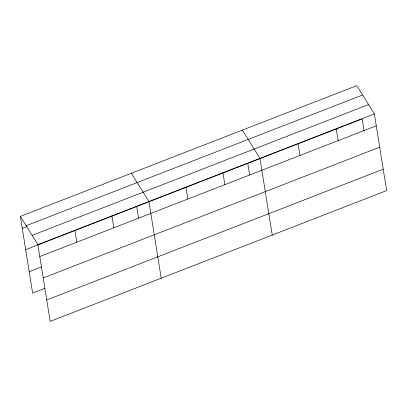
<?xml version="1.0" encoding="UTF-8"?>
<svg xmlns="http://www.w3.org/2000/svg" width="407" height="407" viewBox="0 0 407 407"><rect width="100%" height="100%" fill="white"/><g stroke="black" fill="none" stroke-linecap="round" stroke-linejoin="round"><path stroke-width="0.61" d="M20.35 216.402L356.827 85.633L374.364 113.904L386.65 190.598L50.173 321.367L37.887 244.678L20.35 216.402L32.636 293.096L44.974 288.298M26.134 225.732L362.617 94.963M22.253 228.291L26.954 226.465M32.097 235.348L368.579 104.574M37.887 244.678L374.364 113.904M25.682 249.679L362.159 118.905L364.117 131.146M39.789 256.568L376.272 125.794M29.207 271.708L41.545 266.916M43.218 277.95L379.695 147.181M46.744 299.984L383.226 169.21M242.424 130.092L259.961 158.369L272.247 235.058M131.39 173.25L148.926 201.521L161.208 278.215M336.233 128.724L338.136 140.613M298.097 143.544L300 155.433M247.756 163.37L249.618 174.995M222.95 172.751L224.852 184.641M185.938 187.139L187.841 199.028M136.716 206.522L138.578 218.152M111.91 215.908L113.818 227.798M74.898 230.291L76.801 242.18"/></g></svg>
